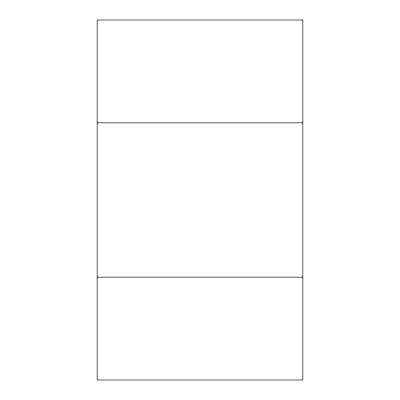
<?xml version="1.0" encoding="UTF-8"?>
<svg xmlns="http://www.w3.org/2000/svg" width="400" height="400" viewBox="0 0 400 400"><rect width="100%" height="100%" fill="white"/><g stroke="black" fill="none" stroke-linecap="round" stroke-linejoin="round"><path stroke-width="0.6" d="M97.145 122.855L302.855 122.855M97.145 277.145L302.855 277.145M302.855 20L97.145 20L97.145 380L302.855 380L302.855 20"/></g></svg>
